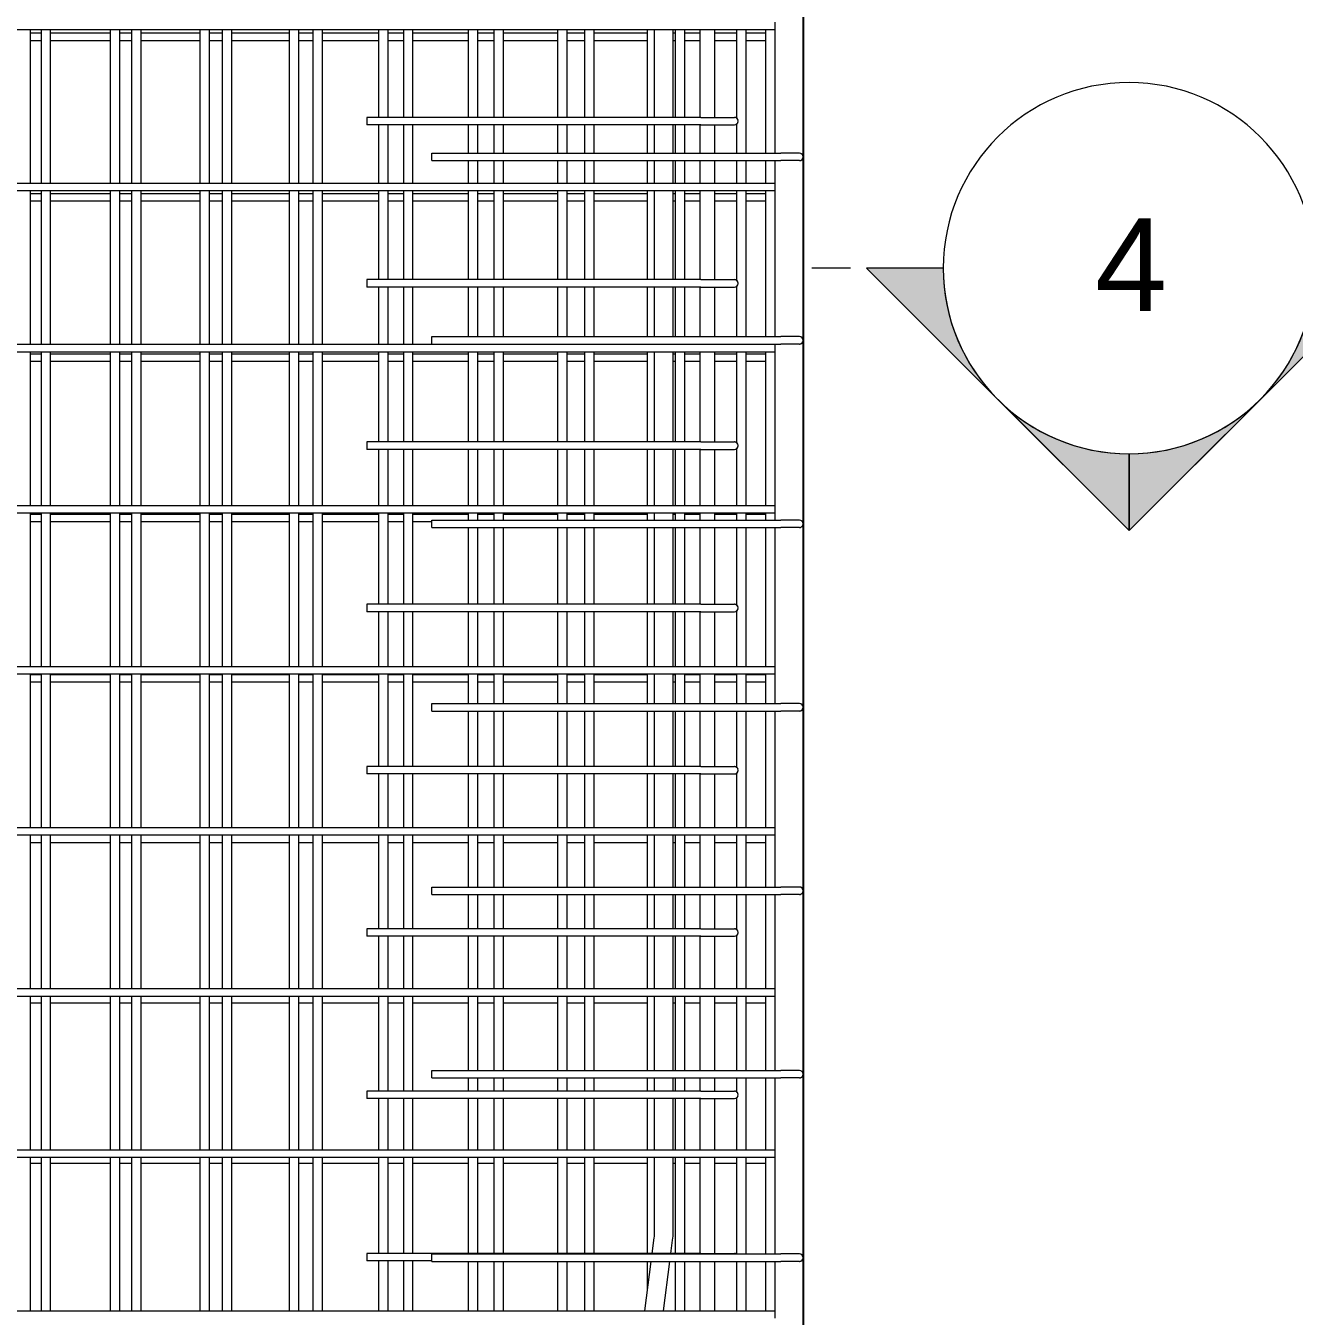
# Model space of a CAD drawing. Header units: millimetres. Extents: x 6744 to 22888, y -3063 to 10037.
# Drawn here: x 11481 to 12847, y 26 to 1416 of the extents above; entities that cross this region are included whole.
import ezdxf

# ---------------------------------------------------------------- set-up
doc = ezdxf.new("R2010")
doc.units = ezdxf.units.MM
for name, color, linetype, lineweight in [('A-WALL', 113, 'Continuous', 25), ('G-ANNO-SYMB', 111, 'Continuous', 9), ('S-RBAR', 171, 'Continuous', 18)]:
    doc.layers.add(name, color=color, linetype=linetype, lineweight=lineweight)
doc.styles.add('Arial', font='arial.ttf', dxfattribs={"height": 100})

# ---------------------------------------------------------------- blocks, each defined once
blk = doc.blocks.new('Detail View - M_Section Head - Filled SHOP DWG-1002450-Elevation Front 1')
at = {"layer": 'G-ANNO-SYMB'}
h = blk.add_hatch(color=256, dxfattribs=at)
edge = h.paths.add_edge_path()
edge.add_line((12386.7, 7794.8), (12469.5, 7794.8))
edge.add_arc((12669.5, 7794.8), 200, 180, 225)
edge.add_line((12528.1, 7653.4), (12386.7, 7794.8))
h = blk.add_hatch(color=256, dxfattribs=at)
edge = h.paths.add_edge_path()
edge.add_line((12952.4, 7794.8), (12811, 7653.4))
edge.add_arc((12669.5, 7794.8), 200, 315, 360)
edge.add_line((12869.5, 7794.8), (12952.4, 7794.8))
h = blk.add_hatch(color=256, dxfattribs=at)
edge = h.paths.add_edge_path()
edge.add_line((12669.5, 7512), (12528.1, 7653.4))
edge.add_arc((12669.5, 7794.8), 200, 225, 270)
edge.add_line((12669.5, 7594.8), (12669.5, 7512))
h = blk.add_hatch(color=256, dxfattribs=at)
edge = h.paths.add_edge_path()
edge.add_line((12669.5, 7512), (12669.5, 7594.8))
edge.add_arc((12669.5, 7794.8), 200, 270, 315)
edge.add_line((12811, 7653.4), (12669.5, 7512))
for p, q in [((12669.5, 7512), (12386.7, 7794.8)), ((12469.5, 7794.8), (12386.7, 7794.8)), ((12386.7, 7794.8), (12528.1, 7653.4)), ((12469.5, 7794.8), (12386.7, 7794.8)), ((12669.5, 7512), (12952.4, 7794.8)), ((12811, 7653.4), (12952.4, 7794.8)), ((12869.5, 7794.8), (12952.4, 7794.8)), ((12952.4, 7794.8), (12869.5, 7794.8)), ((12528.1, 7653.4), (12669.5, 7512)), ((12669.5, 7512), (12811, 7653.4)), ((12669.5, 7594.8), (12669.5, 7512)), ((12669.5, 7512), (12669.5, 7594.8))]:
    blk.add_line(p, q, dxfattribs=at)
for start, end in [(0, 180), (180, 360), (180, 225), (315, 0), (225, 270), (270, 315)]:
    blk.add_arc((12669.5, 7794.8), 200, start, end, dxfattribs=at)

msp = doc.modelspace()

# ---------------------------------------------------------------- linework, layer by layer
at = {"layer": 'A-WALL'}
msp.add_line((12318.56745, 2200), (12318.56745, -445), dxfattribs=at)
at = {"layer": 'G-ANNO-SYMB'}
msp.add_line((12369.54668, 1154.81652), (12327.79283, 1154.81652), dxfattribs=at)
at = {"layer": 'S-RBAR'}
for p, q in [((12288.56745, 1411.9252), (12288.56745, 1419.9252)), ((10132.56745, 1411.9252), (12288.56745, 1411.9252)), ((11486.4541, 1246.36738), (11486.4541, 1411.9252)), ((11486.4541, 1408.23077), (11498.20382, 1408.23077)), ((11498.20382, 1246.36738), (11498.20382, 1411.9252)), ((11508.20382, 1246.36738), (11508.20382, 1411.9252)), ((11508.20382, 1408.23077), (11572.79026, 1408.23077)), ((11572.79026, 1246.36738), (11572.79026, 1411.9252)), ((11582.79026, 1246.36738), (11582.79026, 1411.9252)), ((11582.79026, 1408.23077), (11595.74927, 1408.23077)), ((11595.74927, 1246.36738), (11595.74927, 1411.9252)), ((11605.74927, 1246.36738), (11605.74927, 1411.9252)), ((11605.74927, 1408.23077), (11669.12642, 1408.23077)), ((11669.12642, 1246.36738), (11669.12642, 1411.9252)), ((11679.12642, 1246.36738), (11679.12642, 1411.9252)), ((11679.12642, 1408.23077), (11693.29473, 1408.23077)), ((11693.29473, 1246.36738), (11693.29473, 1411.9252)), ((11703.29473, 1246.36738), (11703.29473, 1411.9252)), ((11703.29473, 1408.23077), (11765.46258, 1408.23077)), ((11765.46258, 1246.36738), (11765.46258, 1411.9252)), ((11775.46258, 1246.36738), (11775.46258, 1411.9252)), ((11775.46258, 1408.23077), (11790.84018, 1408.23077)), ((11790.84018, 1246.36738), (11790.84018, 1411.9252)), ((11800.84018, 1246.36738), (11800.84018, 1411.9252)), ((11800.84018, 1408.23077), (11861.79874, 1408.23077)), ((11861.79874, 1317.30796), (11861.79874, 1411.9252)), ((11871.79874, 1317.30796), (11871.79874, 1411.9252)), ((11871.79874, 1408.23077), (11888.38564, 1408.23077)), ((11888.38564, 1317.30796), (11888.38564, 1411.9252)), ((11898.38564, 1317.30796), (11898.38564, 1411.9252)), ((11898.38564, 1408.23077), (11958.1349, 1408.23077)), ((11958.1349, 1317.30796), (11958.1349, 1411.9252)), ((11968.1349, 1317.30796), (11968.1349, 1411.9252)), ((11968.1349, 1408.23077), (11985.93109, 1408.23077)), ((11985.93109, 1317.30796), (11985.93109, 1411.9252)), ((11995.93109, 1317.30796), (11995.93109, 1411.9252)), ((11995.93109, 1408.23077), (12054.47106, 1408.23077)), ((12054.47106, 1317.30796), (12054.47106, 1411.9252)), ((12064.47106, 1317.30796), (12064.47106, 1411.9252)), ((12064.47106, 1408.23077), (12083.47655, 1408.23077)), ((12083.47655, 1317.30796), (12083.47655, 1411.9252)), ((12093.47655, 1317.30796), (12093.47655, 1411.9252)), ((12093.47655, 1408.23077), (12150.80722, 1408.23077)), ((12150.80722, 1317.30796), (12150.80722, 1411.9252)), ((12158.56541, 1317.30796), (12158.56541, 1411.9252)), ((12178.56541, 1317.30796), (12178.56541, 1411.9252)), ((12178.56541, 1408.23077), (12181.022, 1408.23077)), ((12181.022, 1317.30796), (12181.022, 1411.9252)), ((12191.022, 1317.30796), (12191.022, 1411.9252)), ((12191.022, 1408.23077), (12207.56745, 1408.23077)), ((12207.56745, 1317.30796), (12207.56745, 1411.9252)), ((12223.56745, 1317.30796), (12223.56745, 1411.9252)), ((12223.56745, 1408.23077), (12247.14338, 1408.23077)), ((12247.14338, 1316.02149), (12247.14338, 1411.9252)), ((12257.14338, 1278.66667), (12257.14338, 1411.9252)), ((12257.14338, 1408.23077), (12278.56745, 1408.23077)), ((12278.56745, 1278.66667), (12278.56745, 1411.9252)), ((12288.56745, 1278.66667), (12288.56745, 1411.9252)), ((11486.4541, 1400.23077), (11498.20382, 1400.23077)), ((11508.20382, 1400.23077), (11572.79026, 1400.23077)), ((11582.79026, 1400.23077), (11595.74927, 1400.23077)), ((11605.74927, 1400.23077), (11669.12642, 1400.23077)), ((11679.12642, 1400.23077), (11693.29473, 1400.23077)), ((11703.29473, 1400.23077), (11765.46258, 1400.23077)), ((11775.46258, 1400.23077), (11790.84018, 1400.23077)), ((11800.84018, 1400.23077), (11861.79874, 1400.23077)), ((11871.79874, 1400.23077), (11888.38564, 1400.23077)), ((11898.38564, 1400.23077), (11958.1349, 1400.23077)), ((11968.1349, 1400.23077), (11985.93109, 1400.23077)), ((11995.93109, 1400.23077), (12054.47106, 1400.23077)), ((12064.47106, 1400.23077), (12083.47655, 1400.23077)), ((12093.47655, 1400.23077), (12150.80722, 1400.23077)), ((12178.56541, 1400.23077), (12181.022, 1400.23077)), ((12191.022, 1400.23077), (12207.56745, 1400.23077)), ((12223.56745, 1400.23077), (12247.14338, 1400.23077)), ((12257.14338, 1400.23077), (12278.56745, 1400.23077)), ((12208.56745, 1317.30796), (11848.56745, 1317.30796)), ((11848.56745, 1317.30796), (11848.56745, 1309.30796)), ((12208.56745, 1309.30796), (11848.56745, 1309.30796)), ((11861.79874, 1246.36738), (11861.79874, 1309.30796)), ((11871.79874, 1246.36738), (11871.79874, 1309.30796)), ((11888.38564, 1246.36738), (11888.38564, 1309.30796)), ((11898.38564, 1246.36738), (11898.38564, 1309.30796)), ((11958.1349, 1278.66667), (11958.1349, 1309.30796)), ((11968.1349, 1278.66667), (11968.1349, 1309.30796)), ((11985.93109, 1278.66667), (11985.93109, 1309.30796)), ((11995.93109, 1278.66667), (11995.93109, 1309.30796)), ((12054.47106, 1278.66667), (12054.47106, 1309.30796)), ((12064.47106, 1278.66667), (12064.47106, 1309.30796)), ((12083.47655, 1278.66667), (12083.47655, 1309.30796)), ((12093.47655, 1278.66667), (12093.47655, 1309.30796)), ((12150.80722, 1278.66667), (12150.80722, 1309.30796)), ((12158.56541, 1278.66667), (12158.56541, 1309.30796)), ((12178.56541, 1278.66667), (12178.56541, 1309.30796)), ((12181.022, 1278.66667), (12181.022, 1309.30796)), ((12191.022, 1278.66667), (12191.022, 1309.30796)), ((12207.56745, 1278.66667), (12207.56745, 1309.30796)), ((12208.56745, 1317.30796), (12244.56745, 1317.30796)), ((12208.56745, 1309.30796), (12244.56745, 1309.30796)), ((12223.56745, 1278.66667), (12223.56745, 1309.30796)), ((12247.14338, 1278.66667), (12247.14338, 1310.59442)), ((11918.56745, 1278.66667), (12294.56745, 1278.66667)), ((11918.56745, 1270.66667), (11918.56745, 1278.66667)), ((11918.56745, 1270.66667), (12294.56745, 1270.66667)), ((11958.1349, 1246.36738), (11958.1349, 1270.66667)), ((11968.1349, 1246.36738), (11968.1349, 1270.66667)), ((11985.93109, 1246.36738), (11985.93109, 1270.66667)), ((11995.93109, 1246.36738), (11995.93109, 1270.66667)), ((12054.47106, 1246.36738), (12054.47106, 1270.66667)), ((12064.47106, 1246.36738), (12064.47106, 1270.66667)), ((12083.47655, 1246.36738), (12083.47655, 1270.66667)), ((12093.47655, 1246.36738), (12093.47655, 1270.66667)), ((12150.80722, 1246.36738), (12150.80722, 1270.66667)), ((12158.56541, 1246.36738), (12158.56541, 1270.66667)), ((12178.56541, 1246.36738), (12178.56541, 1270.66667)), ((12181.022, 1246.36738), (12181.022, 1270.66667)), ((12191.022, 1246.36738), (12191.022, 1270.66667)), ((12207.56745, 1246.36738), (12207.56745, 1270.66667)), ((12223.56745, 1246.36738), (12223.56745, 1270.66667)), ((12247.14338, 1246.36738), (12247.14338, 1270.66667)), ((12257.14338, 1246.36738), (12257.14338, 1270.66667)), ((12278.56745, 1246.36738), (12278.56745, 1270.66667)), ((12288.56745, 1246.36738), (12288.56745, 1270.66667)), ((12314.56745, 1278.66667), (12294.56745, 1278.66667)), ((12314.56745, 1270.66667), (12294.56745, 1270.66667)), ((10132.56745, 1246.36738), (12288.56745, 1246.36738)), ((10132.56745, 1238.36738), (12288.56745, 1238.36738)), ((11486.4541, 1072.80955), (11486.4541, 1238.36738)), ((11498.20382, 1072.80955), (11498.20382, 1238.36738)), ((11508.20382, 1072.80955), (11508.20382, 1238.36738)), ((11572.79026, 1072.80955), (11572.79026, 1238.36738)), ((11582.79026, 1072.80955), (11582.79026, 1238.36738)), ((11595.74927, 1072.80955), (11595.74927, 1238.36738)), ((11605.74927, 1072.80955), (11605.74927, 1238.36738)), ((11669.12642, 1072.80955), (11669.12642, 1238.36738)), ((11679.12642, 1072.80955), (11679.12642, 1238.36738)), ((11693.29473, 1072.80955), (11693.29473, 1238.36738)), ((11703.29473, 1072.80955), (11703.29473, 1238.36738)), ((11765.46258, 1072.80955), (11765.46258, 1238.36738)), ((11775.46258, 1072.80955), (11775.46258, 1238.36738)), ((11790.84018, 1072.80955), (11790.84018, 1238.36738)), ((11800.84018, 1072.80955), (11800.84018, 1238.36738)), ((11861.79874, 1142.43604), (11861.79874, 1238.36738)), ((11871.79874, 1142.43604), (11871.79874, 1238.36738)), ((11888.38564, 1142.43604), (11888.38564, 1238.36738)), ((11898.38564, 1142.43604), (11898.38564, 1238.36738)), ((11958.1349, 1142.43604), (11958.1349, 1238.36738)), ((11968.1349, 1142.43604), (11968.1349, 1238.36738)), ((11985.93109, 1142.43604), (11985.93109, 1238.36738)), ((11995.93109, 1142.43604), (11995.93109, 1238.36738)), ((12054.47106, 1142.43604), (12054.47106, 1238.36738)), ((12064.47106, 1142.43604), (12064.47106, 1238.36738)), ((12083.47655, 1142.43604), (12083.47655, 1238.36738)), ((12093.47655, 1142.43604), (12093.47655, 1238.36738)), ((12150.80722, 1142.43604), (12150.80722, 1238.36738)), ((12158.56541, 1142.43604), (12158.56541, 1238.36738)), ((12178.56541, 1142.43604), (12178.56541, 1238.36738)), ((12181.022, 1142.43604), (12181.022, 1238.36738)), ((12191.022, 1142.43604), (12191.022, 1238.36738)), ((12207.56745, 1142.43604), (12207.56745, 1238.36738)), ((12223.56745, 1142.43604), (12223.56745, 1238.36738)), ((12247.14338, 1141.14958), (12247.14338, 1238.36738)), ((12257.14338, 1081), (12257.14338, 1238.36738)), ((12278.56745, 1081), (12278.56745, 1238.36738)), ((12288.56745, 1238.36738), (12288.56745, 1246.36738)), ((12288.56745, 1081), (12288.56745, 1238.36738)), ((11486.4541, 1235.40385), (11498.20382, 1235.40385)), ((11486.4541, 1227.40385), (11498.20382, 1227.40385)), ((11508.20382, 1235.40385), (11572.79026, 1235.40385)), ((11508.20382, 1227.40385), (11572.79026, 1227.40385)), ((11582.79026, 1235.40385), (11595.74927, 1235.40385)), ((11582.79026, 1227.40385), (11595.74927, 1227.40385)), ((11605.74927, 1235.40385), (11669.12642, 1235.40385)), ((11605.74927, 1227.40385), (11669.12642, 1227.40385)), ((11679.12642, 1235.40385), (11693.29473, 1235.40385)), ((11679.12642, 1227.40385), (11693.29473, 1227.40385)), ((11703.29473, 1235.40385), (11765.46258, 1235.40385)), ((11703.29473, 1227.40385), (11765.46258, 1227.40385)), ((11775.46258, 1235.40385), (11790.84018, 1235.40385)), ((11775.46258, 1227.40385), (11790.84018, 1227.40385)), ((11800.84018, 1235.40385), (11861.79874, 1235.40385)), ((11800.84018, 1227.40385), (11861.79874, 1227.40385)), ((11871.79874, 1235.40385), (11888.38564, 1235.40385)), ((11871.79874, 1227.40385), (11888.38564, 1227.40385)), ((11898.38564, 1235.40385), (11958.1349, 1235.40385)), ((11898.38564, 1227.40385), (11958.1349, 1227.40385)), ((11968.1349, 1235.40385), (11985.93109, 1235.40385)), ((11968.1349, 1227.40385), (11985.93109, 1227.40385)), ((11995.93109, 1235.40385), (12054.47106, 1235.40385)), ((11995.93109, 1227.40385), (12054.47106, 1227.40385)), ((12064.47106, 1235.40385), (12083.47655, 1235.40385)), ((12064.47106, 1227.40385), (12083.47655, 1227.40385)), ((12093.47655, 1235.40385), (12150.80722, 1235.40385)), ((12093.47655, 1227.40385), (12150.80722, 1227.40385)), ((12178.56541, 1235.40385), (12181.022, 1235.40385)), ((12178.56541, 1227.40385), (12181.022, 1227.40385)), ((12191.022, 1235.40385), (12207.56745, 1235.40385)), ((12191.022, 1227.40385), (12207.56745, 1227.40385)), ((12223.56745, 1235.40385), (12247.14338, 1235.40385)), ((12223.56745, 1227.40385), (12247.14338, 1227.40385)), ((12257.14338, 1235.40385), (12278.56745, 1235.40385)), ((12257.14338, 1227.40385), (12278.56745, 1227.40385)), ((12208.56745, 1142.43604), (11848.56745, 1142.43604)), ((11848.56745, 1142.43604), (11848.56745, 1134.43604)), ((12208.56745, 1142.43604), (12244.56745, 1142.43604)), ((12208.56745, 1134.43604), (11848.56745, 1134.43604)), ((11861.79874, 1072.80955), (11861.79874, 1134.43604)), ((11871.79874, 1072.80955), (11871.79874, 1134.43604)), ((11888.38564, 1072.80955), (11888.38564, 1134.43604)), ((11898.38564, 1072.80955), (11898.38564, 1134.43604)), ((11958.1349, 1081), (11958.1349, 1134.43604)), ((11968.1349, 1081), (11968.1349, 1134.43604)), ((11985.93109, 1081), (11985.93109, 1134.43604)), ((11995.93109, 1081), (11995.93109, 1134.43604)), ((12054.47106, 1081), (12054.47106, 1134.43604)), ((12064.47106, 1081), (12064.47106, 1134.43604)), ((12083.47655, 1081), (12083.47655, 1134.43604)), ((12093.47655, 1081), (12093.47655, 1134.43604)), ((12150.80722, 1081), (12150.80722, 1134.43604)), ((12158.56541, 1081), (12158.56541, 1134.43604)), ((12178.56541, 1081), (12178.56541, 1134.43604)), ((12181.022, 1081), (12181.022, 1134.43604)), ((12191.022, 1081), (12191.022, 1134.43604)), ((12207.56745, 1081), (12207.56745, 1134.43604)), ((12208.56745, 1134.43604), (12244.56745, 1134.43604)), ((12223.56745, 1081), (12223.56745, 1134.43604)), ((12247.14338, 1081), (12247.14338, 1135.7225)), ((10954.56745, 1072.80955), (12288.56745, 1072.80955)), ((11918.56745, 1081), (12294.56745, 1081)), ((11918.56745, 1073), (11918.56745, 1081)), ((11918.56745, 1073), (12294.56745, 1073)), ((12288.56745, 1064.80955), (12288.56745, 1072.80955)), ((12314.56745, 1081), (12294.56745, 1081)), ((12314.56745, 1073), (12294.56745, 1073)), ((10954.56745, 1064.80955), (12288.56745, 1064.80955)), ((11486.4541, 899.25173), (11486.4541, 1064.80955)), ((11486.4541, 1062.57692), (11498.20382, 1062.57692)), ((11498.20382, 899.25173), (11498.20382, 1064.80955)), ((11508.20382, 899.25173), (11508.20382, 1064.80955)), ((11508.20382, 1062.57692), (11572.79026, 1062.57692)), ((11572.79026, 899.25173), (11572.79026, 1064.80955)), ((11582.79026, 899.25173), (11582.79026, 1064.80955)), ((11582.79026, 1062.57692), (11595.74927, 1062.57692)), ((11595.74927, 899.25173), (11595.74927, 1064.80955)), ((11605.74927, 899.25173), (11605.74927, 1064.80955)), ((11605.74927, 1062.57692), (11669.12642, 1062.57692)), ((11669.12642, 899.25173), (11669.12642, 1064.80955)), ((11679.12642, 899.25173), (11679.12642, 1064.80955)), ((11679.12642, 1062.57692), (11693.29473, 1062.57692)), ((11693.29473, 899.25173), (11693.29473, 1064.80955)), ((11703.29473, 899.25173), (11703.29473, 1064.80955)), ((11703.29473, 1062.57692), (11765.46258, 1062.57692)), ((11765.46258, 899.25173), (11765.46258, 1064.80955)), ((11775.46258, 899.25173), (11775.46258, 1064.80955)), ((11775.46258, 1062.57692), (11790.84018, 1062.57692)), ((11790.84018, 899.25173), (11790.84018, 1064.80955)), ((11800.84018, 899.25173), (11800.84018, 1064.80955)), ((11800.84018, 1062.57692), (11861.79874, 1062.57692)), ((11861.79874, 967.56413), (11861.79874, 1064.80955)), ((11871.79874, 967.56413), (11871.79874, 1064.80955)), ((11871.79874, 1062.57692), (11888.38564, 1062.57692)), ((11888.38564, 967.56413), (11888.38564, 1064.80955)), ((11898.38564, 967.56413), (11898.38564, 1064.80955)), ((11898.38564, 1062.57692), (11958.1349, 1062.57692)), ((11958.1349, 967.56413), (11958.1349, 1064.80955)), ((11968.1349, 967.56413), (11968.1349, 1064.80955)), ((11968.1349, 1062.57692), (11985.93109, 1062.57692)), ((11985.93109, 967.56413), (11985.93109, 1064.80955)), ((11995.93109, 967.56413), (11995.93109, 1064.80955)), ((11995.93109, 1062.57692), (12054.47106, 1062.57692)), ((12054.47106, 967.56413), (12054.47106, 1064.80955)), ((12064.47106, 967.56413), (12064.47106, 1064.80955)), ((12064.47106, 1062.57692), (12083.47655, 1062.57692)), ((12083.47655, 967.56413), (12083.47655, 1064.80955)), ((12093.47655, 967.56413), (12093.47655, 1064.80955)), ((12093.47655, 1062.57692), (12150.80722, 1062.57692)), ((12150.80722, 967.56413), (12150.80722, 1064.80955)), ((12158.56541, 967.56413), (12158.56541, 1064.80955)), ((12178.56541, 967.56413), (12178.56541, 1064.80955)), ((12178.56541, 1062.57692), (12181.022, 1062.57692)), ((12181.022, 967.56413), (12181.022, 1064.80955)), ((12191.022, 967.56413), (12191.022, 1064.80955)), ((12191.022, 1062.57692), (12207.56745, 1062.57692)), ((12207.56745, 967.56413), (12207.56745, 1064.80955)), ((12223.56745, 967.56413), (12223.56745, 1064.80955)), ((12223.56745, 1062.57692), (12247.14338, 1062.57692)), ((12247.14338, 966.27767), (12247.14338, 1064.80955)), ((12257.14338, 899.25173), (12257.14338, 1064.80955)), ((12257.14338, 1062.57692), (12278.56745, 1062.57692)), ((12278.56745, 899.25173), (12278.56745, 1064.80955)), ((12288.56745, 899.25173), (12288.56745, 1064.80955)), ((11486.4541, 1054.57692), (11498.20382, 1054.57692)), ((11508.20382, 1054.57692), (11572.79026, 1054.57692)), ((11582.79026, 1054.57692), (11595.74927, 1054.57692)), ((11605.74927, 1054.57692), (11669.12642, 1054.57692)), ((11679.12642, 1054.57692), (11693.29473, 1054.57692)), ((11703.29473, 1054.57692), (11765.46258, 1054.57692)), ((11775.46258, 1054.57692), (11790.84018, 1054.57692)), ((11800.84018, 1054.57692), (11861.79874, 1054.57692)), ((11871.79874, 1054.57692), (11888.38564, 1054.57692)), ((11898.38564, 1054.57692), (11958.1349, 1054.57692)), ((11968.1349, 1054.57692), (11985.93109, 1054.57692)), ((11995.93109, 1054.57692), (12054.47106, 1054.57692)), ((12064.47106, 1054.57692), (12083.47655, 1054.57692)), ((12093.47655, 1054.57692), (12150.80722, 1054.57692)), ((12178.56541, 1054.57692), (12181.022, 1054.57692)), ((12191.022, 1054.57692), (12207.56745, 1054.57692)), ((12223.56745, 1054.57692), (12247.14338, 1054.57692)), ((12257.14338, 1054.57692), (12278.56745, 1054.57692)), ((12208.56745, 967.56413), (11848.56745, 967.56413)), ((11848.56745, 967.56413), (11848.56745, 959.56413)), ((12208.56745, 959.56413), (11848.56745, 959.56413)), ((11861.79874, 899.25173), (11861.79874, 959.56413)), ((11871.79874, 899.25173), (11871.79874, 959.56413)), ((11888.38564, 899.25173), (11888.38564, 959.56413)), ((11898.38564, 899.25173), (11898.38564, 959.56413)), ((11958.1349, 899.25173), (11958.1349, 959.56413)), ((11968.1349, 899.25173), (11968.1349, 959.56413)), ((11985.93109, 899.25173), (11985.93109, 959.56413)), ((11995.93109, 899.25173), (11995.93109, 959.56413)), ((12054.47106, 899.25173), (12054.47106, 959.56413)), ((12064.47106, 899.25173), (12064.47106, 959.56413)), ((12083.47655, 899.25173), (12083.47655, 959.56413)), ((12093.47655, 899.25173), (12093.47655, 959.56413)), ((12150.80722, 899.25173), (12150.80722, 959.56413)), ((12158.56541, 899.25173), (12158.56541, 959.56413)), ((12178.56541, 899.25173), (12178.56541, 959.56413)), ((12181.022, 899.25173), (12181.022, 959.56413)), ((12191.022, 899.25173), (12191.022, 959.56413)), ((12207.56745, 899.25173), (12207.56745, 959.56413)), ((12208.56745, 967.56413), (12244.56745, 967.56413)), ((12208.56745, 959.56413), (12244.56745, 959.56413)), ((12223.56745, 899.25173), (12223.56745, 959.56413)), ((12247.14338, 899.25173), (12247.14338, 960.85059)), ((10989.78521, 899.25173), (12288.56745, 899.25173)), ((10989.78521, 891.25173), (12288.56745, 891.25173)), ((11486.4541, 725.6939), (11486.4541, 891.25173)), ((11498.20382, 725.6939), (11498.20382, 891.25173)), ((11508.20382, 725.6939), (11508.20382, 891.25173)), ((11572.79026, 725.6939), (11572.79026, 891.25173)), ((11582.79026, 725.6939), (11582.79026, 891.25173)), ((11595.74927, 725.6939), (11595.74927, 891.25173)), ((11605.74927, 725.6939), (11605.74927, 891.25173)), ((11669.12642, 725.6939), (11669.12642, 891.25173)), ((11679.12642, 725.6939), (11679.12642, 891.25173)), ((11693.29473, 725.6939), (11693.29473, 891.25173)), ((11703.29473, 725.6939), (11703.29473, 891.25173)), ((11765.46258, 725.6939), (11765.46258, 891.25173)), ((11775.46258, 725.6939), (11775.46258, 891.25173)), ((11790.84018, 725.6939), (11790.84018, 891.25173)), ((11800.84018, 725.6939), (11800.84018, 891.25173)), ((11861.79874, 792.69221), (11861.79874, 891.25173)), ((11871.79874, 792.69221), (11871.79874, 891.25173)), ((11888.38564, 792.69221), (11888.38564, 891.25173)), ((11898.38564, 792.69221), (11898.38564, 891.25173)), ((11958.1349, 883.33333), (11958.1349, 891.25173)), ((11968.1349, 883.33333), (11968.1349, 891.25173)), ((11985.93109, 883.33333), (11985.93109, 891.25173)), ((11995.93109, 883.33333), (11995.93109, 891.25173)), ((12054.47106, 883.33333), (12054.47106, 891.25173)), ((12064.47106, 883.33333), (12064.47106, 891.25173)), ((12083.47655, 883.33333), (12083.47655, 891.25173)), ((12093.47655, 883.33333), (12093.47655, 891.25173)), ((12150.80722, 883.33333), (12150.80722, 891.25173)), ((12158.56541, 883.33333), (12158.56541, 891.25173)), ((12178.56541, 883.33333), (12178.56541, 891.25173)), ((12181.022, 883.33333), (12181.022, 891.25173)), ((12191.022, 883.33333), (12191.022, 891.25173)), ((12207.56745, 883.33333), (12207.56745, 891.25173)), ((12223.56745, 883.33333), (12223.56745, 891.25173)), ((12247.14338, 883.33333), (12247.14338, 891.25173)), ((12257.14338, 883.33333), (12257.14338, 891.25173)), ((12278.56745, 883.33333), (12278.56745, 891.25173)), ((12288.56745, 891.25173), (12288.56745, 899.25173)), ((12288.56745, 883.33333), (12288.56745, 891.25173)), ((11486.4541, 889.75), (11498.20382, 889.75)), ((11486.4541, 881.75), (11498.20382, 881.75)), ((11508.20382, 889.75), (11572.79026, 889.75)), ((11508.20382, 881.75), (11572.79026, 881.75)), ((11582.79026, 889.75), (11595.74927, 889.75)), ((11582.79026, 881.75), (11595.74927, 881.75)), ((11605.74927, 889.75), (11669.12642, 889.75)), ((11605.74927, 881.75), (11669.12642, 881.75)), ((11679.12642, 889.75), (11693.29473, 889.75)), ((11679.12642, 881.75), (11693.29473, 881.75)), ((11703.29473, 889.75), (11765.46258, 889.75)), ((11703.29473, 881.75), (11765.46258, 881.75)), ((11775.46258, 889.75), (11790.84018, 889.75)), ((11775.46258, 881.75), (11790.84018, 881.75)), ((11800.84018, 889.75), (11861.79874, 889.75)), ((11800.84018, 881.75), (11861.79874, 881.75)), ((11871.79874, 889.75), (11888.38564, 889.75)), ((11871.79874, 881.75), (11888.38564, 881.75)), ((11898.38564, 889.75), (11958.1349, 889.75)), ((11898.38564, 881.75), (11918.56745, 881.75)), ((11918.56745, 883.33333), (12294.56745, 883.33333)), ((11918.56745, 875.33333), (11918.56745, 883.33333)), ((11968.1349, 889.75), (11985.93109, 889.75)), ((11995.93109, 889.75), (12054.47106, 889.75)), ((12064.47106, 889.75), (12083.47655, 889.75)), ((12093.47655, 889.75), (12150.80722, 889.75)), ((12178.56541, 889.75), (12181.022, 889.75)), ((12191.022, 889.75), (12207.56745, 889.75)), ((12223.56745, 889.75), (12247.14338, 889.75)), ((12257.14338, 889.75), (12278.56745, 889.75)), ((12314.56745, 883.33333), (12294.56745, 883.33333)), ((11918.56745, 875.33333), (12294.56745, 875.33333)), ((11958.1349, 792.69221), (11958.1349, 875.33333)), ((11968.1349, 792.69221), (11968.1349, 875.33333)), ((11985.93109, 792.69221), (11985.93109, 875.33333)), ((11995.93109, 792.69221), (11995.93109, 875.33333)), ((12054.47106, 792.69221), (12054.47106, 875.33333)), ((12064.47106, 792.69221), (12064.47106, 875.33333)), ((12083.47655, 792.69221), (12083.47655, 875.33333)), ((12093.47655, 792.69221), (12093.47655, 875.33333)), ((12150.80722, 792.69221), (12150.80722, 875.33333)), ((12158.56541, 792.69221), (12158.56541, 875.33333)), ((12178.56541, 792.69221), (12178.56541, 875.33333)), ((12181.022, 792.69221), (12181.022, 875.33333)), ((12191.022, 792.69221), (12191.022, 875.33333)), ((12207.56745, 792.69221), (12207.56745, 875.33333)), ((12223.56745, 792.69221), (12223.56745, 875.33333)), ((12247.14338, 791.40575), (12247.14338, 875.33333)), ((12257.14338, 725.6939), (12257.14338, 875.33333)), ((12278.56745, 725.6939), (12278.56745, 875.33333)), ((12288.56745, 725.6939), (12288.56745, 875.33333)), ((12314.56745, 875.33333), (12294.56745, 875.33333)), ((12208.56745, 792.69221), (11848.56745, 792.69221)), ((11848.56745, 792.69221), (11848.56745, 784.69221)), ((12208.56745, 792.69221), (12244.56745, 792.69221)), ((12208.56745, 784.69221), (11848.56745, 784.69221)), ((11861.79874, 725.6939), (11861.79874, 784.69221)), ((11871.79874, 725.6939), (11871.79874, 784.69221)), ((11888.38564, 725.6939), (11888.38564, 784.69221)), ((11898.38564, 725.6939), (11898.38564, 784.69221)), ((11958.1349, 725.6939), (11958.1349, 784.69221)), ((11968.1349, 725.6939), (11968.1349, 784.69221)), ((11985.93109, 725.6939), (11985.93109, 784.69221)), ((11995.93109, 725.6939), (11995.93109, 784.69221)), ((12054.47106, 725.6939), (12054.47106, 784.69221)), ((12064.47106, 725.6939), (12064.47106, 784.69221)), ((12083.47655, 725.6939), (12083.47655, 784.69221)), ((12093.47655, 725.6939), (12093.47655, 784.69221)), ((12150.80722, 725.6939), (12150.80722, 784.69221)), ((12158.56541, 725.6939), (12158.56541, 784.69221)), ((12178.56541, 725.6939), (12178.56541, 784.69221)), ((12181.022, 725.6939), (12181.022, 784.69221)), ((12191.022, 725.6939), (12191.022, 784.69221)), ((12207.56745, 725.6939), (12207.56745, 784.69221)), ((12208.56745, 784.69221), (12244.56745, 784.69221)), ((12223.56745, 725.6939), (12223.56745, 784.69221)), ((12247.14338, 725.6939), (12247.14338, 785.97868)), ((10973.56804, 725.6939), (12288.56745, 725.6939)), ((12288.56745, 717.6939), (12288.56745, 725.6939)), ((10964.44207, 717.6939), (12288.56745, 717.6939)), ((11486.4541, 552.13608), (11486.4541, 717.6939)), ((11486.4541, 716.92308), (11498.20382, 716.92308)), ((11498.20382, 552.13608), (11498.20382, 717.6939)), ((11508.20382, 552.13608), (11508.20382, 717.6939)), ((11508.20382, 716.92308), (11572.79026, 716.92308)), ((11572.79026, 552.13608), (11572.79026, 717.6939)), ((11582.79026, 552.13608), (11582.79026, 717.6939)), ((11582.79026, 716.92308), (11595.74927, 716.92308)), ((11595.74927, 552.13608), (11595.74927, 717.6939)), ((11605.74927, 552.13608), (11605.74927, 717.6939)), ((11605.74927, 716.92308), (11669.12642, 716.92308)), ((11669.12642, 552.13608), (11669.12642, 717.6939)), ((11679.12642, 552.13608), (11679.12642, 717.6939)), ((11679.12642, 716.92308), (11693.29473, 716.92308)), ((11693.29473, 552.13608), (11693.29473, 717.6939)), ((11703.29473, 552.13608), (11703.29473, 717.6939)), ((11703.29473, 716.92308), (11765.46258, 716.92308)), ((11765.46258, 552.13608), (11765.46258, 717.6939)), ((11775.46258, 552.13608), (11775.46258, 717.6939)), ((11775.46258, 716.92308), (11790.84018, 716.92308)), ((11790.84018, 552.13608), (11790.84018, 717.6939)), ((11800.84018, 552.13608), (11800.84018, 717.6939)), ((11800.84018, 716.92308), (11861.79874, 716.92308)), ((11861.79874, 617.8203), (11861.79874, 717.6939)), ((11871.79874, 617.8203), (11871.79874, 717.6939)), ((11871.79874, 716.92308), (11888.38564, 716.92308)), ((11888.38564, 617.8203), (11888.38564, 717.6939)), ((11898.38564, 617.8203), (11898.38564, 717.6939)), ((11898.38564, 716.92308), (11958.1349, 716.92308)), ((11958.1349, 685.66667), (11958.1349, 717.6939)), ((11968.1349, 685.66667), (11968.1349, 717.6939)), ((11968.1349, 716.92308), (11985.93109, 716.92308)), ((11985.93109, 685.66667), (11985.93109, 717.6939)), ((11995.93109, 685.66667), (11995.93109, 717.6939)), ((11995.93109, 716.92308), (12054.47106, 716.92308)), ((12054.47106, 685.66667), (12054.47106, 717.6939)), ((12064.47106, 685.66667), (12064.47106, 717.6939)), ((12064.47106, 716.92308), (12083.47655, 716.92308)), ((12083.47655, 685.66667), (12083.47655, 717.6939)), ((12093.47655, 685.66667), (12093.47655, 717.6939)), ((12093.47655, 716.92308), (12150.80722, 716.92308)), ((12150.80722, 685.66667), (12150.80722, 717.6939)), ((12158.56541, 685.66667), (12158.56541, 717.6939)), ((12178.56541, 685.66667), (12178.56541, 717.6939)), ((12178.56541, 716.92308), (12181.022, 716.92308)), ((12181.022, 685.66667), (12181.022, 717.6939)), ((12191.022, 685.66667), (12191.022, 717.6939)), ((12191.022, 716.92308), (12207.56745, 716.92308)), ((12207.56745, 685.66667), (12207.56745, 717.6939)), ((12223.56745, 685.66667), (12223.56745, 717.6939)), ((12223.56745, 716.92308), (12247.14338, 716.92308)), ((12247.14338, 685.66667), (12247.14338, 717.6939)), ((12257.14338, 685.66667), (12257.14338, 717.6939)), ((12257.14338, 716.92308), (12278.56745, 716.92308)), ((12278.56745, 685.66667), (12278.56745, 717.6939)), ((12288.56745, 685.66667), (12288.56745, 717.6939)), ((11486.4541, 708.92308), (11498.20382, 708.92308)), ((11508.20382, 708.92308), (11572.79026, 708.92308)), ((11582.79026, 708.92308), (11595.74927, 708.92308)), ((11605.74927, 708.92308), (11669.12642, 708.92308)), ((11679.12642, 708.92308), (11693.29473, 708.92308)), ((11703.29473, 708.92308), (11765.46258, 708.92308)), ((11775.46258, 708.92308), (11790.84018, 708.92308)), ((11800.84018, 708.92308), (11861.79874, 708.92308)), ((11871.79874, 708.92308), (11888.38564, 708.92308)), ((11898.38564, 708.92308), (11958.1349, 708.92308)), ((11968.1349, 708.92308), (11985.93109, 708.92308)), ((11995.93109, 708.92308), (12054.47106, 708.92308)), ((12064.47106, 708.92308), (12083.47655, 708.92308)), ((12093.47655, 708.92308), (12150.80722, 708.92308)), ((12178.56541, 708.92308), (12181.022, 708.92308)), ((12191.022, 708.92308), (12207.56745, 708.92308)), ((12223.56745, 708.92308), (12247.14338, 708.92308)), ((12257.14338, 708.92308), (12278.56745, 708.92308)), ((11918.56745, 685.66667), (12294.56745, 685.66667)), ((11918.56745, 677.66667), (11918.56745, 685.66667)), ((12314.56745, 685.66667), (12294.56745, 685.66667)), ((11918.56745, 677.66667), (12294.56745, 677.66667)), ((11958.1349, 617.8203), (11958.1349, 677.66667)), ((11968.1349, 617.8203), (11968.1349, 677.66667)), ((11985.93109, 617.8203), (11985.93109, 677.66667)), ((11995.93109, 617.8203), (11995.93109, 677.66667)), ((12054.47106, 617.8203), (12054.47106, 677.66667)), ((12064.47106, 617.8203), (12064.47106, 677.66667)), ((12083.47655, 617.8203), (12083.47655, 677.66667)), ((12093.47655, 617.8203), (12093.47655, 677.66667)), ((12150.80722, 617.8203), (12150.80722, 677.66667)), ((12158.56541, 617.8203), (12158.56541, 677.66667)), ((12178.56541, 617.8203), (12178.56541, 677.66667)), ((12181.022, 617.8203), (12181.022, 677.66667)), ((12191.022, 617.8203), (12191.022, 677.66667)), ((12207.56745, 617.8203), (12207.56745, 677.66667)), ((12223.56745, 617.8203), (12223.56745, 677.66667)), ((12247.14338, 616.53384), (12247.14338, 677.66667)), ((12257.14338, 552.13608), (12257.14338, 677.66667)), ((12278.56745, 552.13608), (12278.56745, 677.66667)), ((12288.56745, 552.13608), (12288.56745, 677.66667)), ((12314.56745, 677.66667), (12294.56745, 677.66667)), ((12208.56745, 617.8203), (11848.56745, 617.8203)), ((11848.56745, 617.8203), (11848.56745, 609.8203)), ((12208.56745, 617.8203), (12244.56745, 617.8203)), ((12208.56745, 609.8203), (11848.56745, 609.8203)), ((11861.79874, 552.13608), (11861.79874, 609.8203)), ((11871.79874, 552.13608), (11871.79874, 609.8203)), ((11888.38564, 552.13608), (11888.38564, 609.8203)), ((11898.38564, 552.13608), (11898.38564, 609.8203)), ((11958.1349, 552.13608), (11958.1349, 609.8203)), ((11968.1349, 552.13608), (11968.1349, 609.8203)), ((11985.93109, 552.13608), (11985.93109, 609.8203)), ((11995.93109, 552.13608), (11995.93109, 609.8203)), ((12054.47106, 552.13608), (12054.47106, 609.8203)), ((12064.47106, 552.13608), (12064.47106, 609.8203)), ((12083.47655, 552.13608), (12083.47655, 609.8203)), ((12093.47655, 552.13608), (12093.47655, 609.8203)), ((12150.80722, 552.13608), (12150.80722, 609.8203)), ((12158.56541, 552.13608), (12158.56541, 609.8203)), ((12178.56541, 552.13608), (12178.56541, 609.8203)), ((12181.022, 552.13608), (12181.022, 609.8203)), ((12191.022, 552.13608), (12191.022, 609.8203)), ((12207.56745, 552.13608), (12207.56745, 609.8203)), ((12208.56745, 609.8203), (12244.56745, 609.8203)), ((12223.56745, 552.13608), (12223.56745, 609.8203)), ((12247.14338, 552.13608), (12247.14338, 611.10676)), ((10973.43758, 552.13608), (12288.56745, 552.13608)), ((10973.43758, 544.13608), (12288.56745, 544.13608)), ((11486.4541, 378.57825), (11486.4541, 544.13608)), ((11498.20382, 378.57825), (11498.20382, 544.13608)), ((11508.20382, 378.57825), (11508.20382, 544.13608)), ((11572.79026, 378.57825), (11572.79026, 544.13608)), ((11582.79026, 378.57825), (11582.79026, 544.13608)), ((11595.74927, 378.57825), (11595.74927, 544.13608)), ((11605.74927, 378.57825), (11605.74927, 544.13608)), ((11669.12642, 378.57825), (11669.12642, 544.13608)), ((11679.12642, 378.57825), (11679.12642, 544.13608)), ((11693.29473, 378.57825), (11693.29473, 544.13608)), ((11703.29473, 378.57825), (11703.29473, 544.13608)), ((11765.46258, 378.57825), (11765.46258, 544.13608)), ((11775.46258, 378.57825), (11775.46258, 544.13608)), ((11790.84018, 378.57825), (11790.84018, 544.13608)), ((11800.84018, 378.57825), (11800.84018, 544.13608)), ((11861.79874, 442.94839), (11861.79874, 544.13608)), ((11871.79874, 442.94839), (11871.79874, 544.13608)), ((11888.38564, 442.94839), (11888.38564, 544.13608)), ((11898.38564, 442.94839), (11898.38564, 544.13608)), ((11958.1349, 488), (11958.1349, 544.13608)), ((11968.1349, 488), (11968.1349, 544.13608)), ((11985.93109, 488), (11985.93109, 544.13608)), ((11995.93109, 488), (11995.93109, 544.13608)), ((12054.47106, 488), (12054.47106, 544.13608)), ((12064.47106, 488), (12064.47106, 544.13608)), ((12083.47655, 488), (12083.47655, 544.13608)), ((12093.47655, 488), (12093.47655, 544.13608)), ((12150.80722, 488), (12150.80722, 544.13608)), ((12158.56541, 488), (12158.56541, 544.13608)), ((12178.56541, 488), (12178.56541, 544.13608)), ((12181.022, 488), (12181.022, 544.13608)), ((12191.022, 488), (12191.022, 544.13608)), ((12207.56745, 488), (12207.56745, 544.13608)), ((12223.56745, 488), (12223.56745, 544.13608)), ((12247.14338, 488), (12247.14338, 544.13608)), ((12257.14338, 488), (12257.14338, 544.13608)), ((12278.56745, 488), (12278.56745, 544.13608)), ((12288.56745, 544.13608), (12288.56745, 552.13608)), ((12288.56745, 488), (12288.56745, 544.13608)), ((11486.4541, 536.09615), (11498.20382, 536.09615)), ((11508.20382, 536.09615), (11572.79026, 536.09615)), ((11582.79026, 536.09615), (11595.74927, 536.09615)), ((11605.74927, 536.09615), (11669.12642, 536.09615)), ((11679.12642, 536.09615), (11693.29473, 536.09615)), ((11703.29473, 536.09615), (11765.46258, 536.09615)), ((11775.46258, 536.09615), (11790.84018, 536.09615)), ((11800.84018, 536.09615), (11861.79874, 536.09615)), ((11871.79874, 536.09615), (11888.38564, 536.09615)), ((11898.38564, 536.09615), (11958.1349, 536.09615)), ((11968.1349, 536.09615), (11985.93109, 536.09615)), ((11995.93109, 536.09615), (12054.47106, 536.09615)), ((12064.47106, 536.09615), (12083.47655, 536.09615)), ((12093.47655, 536.09615), (12150.80722, 536.09615)), ((12178.56541, 536.09615), (12181.022, 536.09615)), ((12191.022, 536.09615), (12207.56745, 536.09615)), ((12223.56745, 536.09615), (12247.14338, 536.09615)), ((12257.14338, 536.09615), (12278.56745, 536.09615)), ((11918.56745, 488), (12294.56745, 488)), ((11918.56745, 480), (11918.56745, 488)), ((12314.56745, 488), (12294.56745, 488)), ((11918.56745, 480), (12294.56745, 480)), ((11958.1349, 442.94839), (11958.1349, 480)), ((11968.1349, 442.94839), (11968.1349, 480)), ((11985.93109, 442.94839), (11985.93109, 480)), ((11995.93109, 442.94839), (11995.93109, 480)), ((12054.47106, 442.94839), (12054.47106, 480)), ((12064.47106, 442.94839), (12064.47106, 480)), ((12083.47655, 442.94839), (12083.47655, 480)), ((12093.47655, 442.94839), (12093.47655, 480)), ((12150.80722, 442.94839), (12150.80722, 480)), ((12158.56541, 442.94839), (12158.56541, 480)), ((12178.56541, 442.94839), (12178.56541, 480)), ((12181.022, 442.94839), (12181.022, 480)), ((12191.022, 442.94839), (12191.022, 480)), ((12207.56745, 442.94839), (12207.56745, 480)), ((12223.56745, 442.94839), (12223.56745, 480)), ((12247.14338, 441.66193), (12247.14338, 480)), ((12257.14338, 378.57825), (12257.14338, 480)), ((12278.56745, 378.57825), (12278.56745, 480)), ((12288.56745, 378.57825), (12288.56745, 480)), ((12314.56745, 480), (12294.56745, 480)), ((12208.56745, 442.94839), (11848.56745, 442.94839)), ((11848.56745, 442.94839), (11848.56745, 434.94839)), ((12208.56745, 434.94839), (11848.56745, 434.94839)), ((11861.79874, 378.57825), (11861.79874, 434.94839)), ((11871.79874, 378.57825), (11871.79874, 434.94839)), ((11888.38564, 378.57825), (11888.38564, 434.94839)), ((11898.38564, 378.57825), (11898.38564, 434.94839)), ((11958.1349, 378.57825), (11958.1349, 434.94839)), ((11968.1349, 378.57825), (11968.1349, 434.94839)), ((11985.93109, 378.57825), (11985.93109, 434.94839)), ((11995.93109, 378.57825), (11995.93109, 434.94839)), ((12054.47106, 378.57825), (12054.47106, 434.94839)), ((12064.47106, 378.57825), (12064.47106, 434.94839)), ((12083.47655, 378.57825), (12083.47655, 434.94839)), ((12093.47655, 378.57825), (12093.47655, 434.94839)), ((12150.80722, 378.57825), (12150.80722, 434.94839)), ((12158.56541, 378.57825), (12158.56541, 434.94839)), ((12178.56541, 378.57825), (12178.56541, 434.94839)), ((12181.022, 378.57825), (12181.022, 434.94839)), ((12191.022, 378.57825), (12191.022, 434.94839)), ((12207.56745, 378.57825), (12207.56745, 434.94839)), ((12208.56745, 442.94839), (12244.56745, 442.94839)), ((12208.56745, 434.94839), (12244.56745, 434.94839)), ((12223.56745, 378.57825), (12223.56745, 434.94839)), ((12247.14338, 378.57825), (12247.14338, 436.23485)), ((10974.9049, 378.57825), (12288.56745, 378.57825)), ((12288.56745, 370.57825), (12288.56745, 378.57825)), ((10974.9049, 370.57825), (12288.56745, 370.57825)), ((11486.4541, 205.02043), (11486.4541, 370.57825)), ((11486.4541, 363.26923), (11498.20382, 363.26923)), ((11498.20382, 205.02043), (11498.20382, 370.57825)), ((11508.20382, 205.02043), (11508.20382, 370.57825)), ((11508.20382, 363.26923), (11572.79026, 363.26923)), ((11572.79026, 205.02043), (11572.79026, 370.57825)), ((11582.79026, 205.02043), (11582.79026, 370.57825)), ((11582.79026, 363.26923), (11595.74927, 363.26923)), ((11595.74927, 205.02043), (11595.74927, 370.57825)), ((11605.74927, 205.02043), (11605.74927, 370.57825)), ((11605.74927, 363.26923), (11669.12642, 363.26923)), ((11669.12642, 205.02043), (11669.12642, 370.57825)), ((11679.12642, 205.02043), (11679.12642, 370.57825)), ((11679.12642, 363.26923), (11693.29473, 363.26923)), ((11693.29473, 205.02043), (11693.29473, 370.57825)), ((11703.29473, 205.02043), (11703.29473, 370.57825)), ((11703.29473, 363.26923), (11765.46258, 363.26923)), ((11765.46258, 205.02043), (11765.46258, 370.57825)), ((11775.46258, 205.02043), (11775.46258, 370.57825)), ((11775.46258, 363.26923), (11790.84018, 363.26923)), ((11790.84018, 205.02043), (11790.84018, 370.57825)), ((11800.84018, 205.02043), (11800.84018, 370.57825)), ((11800.84018, 363.26923), (11861.79874, 363.26923)), ((11861.79874, 268.07647), (11861.79874, 370.57825)), ((11871.79874, 268.07647), (11871.79874, 370.57825)), ((11871.79874, 363.26923), (11888.38564, 363.26923)), ((11888.38564, 268.07647), (11888.38564, 370.57825)), ((11898.38564, 268.07647), (11898.38564, 370.57825)), ((11898.38564, 363.26923), (11958.1349, 363.26923)), ((11958.1349, 290.33333), (11958.1349, 370.57825)), ((11968.1349, 290.33333), (11968.1349, 370.57825)), ((11968.1349, 363.26923), (11985.93109, 363.26923)), ((11985.93109, 290.33333), (11985.93109, 370.57825)), ((11995.93109, 290.33333), (11995.93109, 370.57825)), ((11995.93109, 363.26923), (12054.47106, 363.26923)), ((12054.47106, 290.33333), (12054.47106, 370.57825)), ((12064.47106, 290.33333), (12064.47106, 370.57825)), ((12064.47106, 363.26923), (12083.47655, 363.26923)), ((12083.47655, 290.33333), (12083.47655, 370.57825)), ((12093.47655, 290.33333), (12093.47655, 370.57825)), ((12093.47655, 363.26923), (12150.80722, 363.26923)), ((12150.80722, 290.33333), (12150.80722, 370.57825)), ((12158.56541, 290.33333), (12158.56541, 370.57825)), ((12178.56541, 290.33333), (12178.56541, 370.57825)), ((12178.56541, 363.26923), (12181.022, 363.26923)), ((12181.022, 290.33333), (12181.022, 370.57825)), ((12191.022, 290.33333), (12191.022, 370.57825)), ((12191.022, 363.26923), (12207.56745, 363.26923)), ((12207.56745, 290.33333), (12207.56745, 370.57825)), ((12223.56745, 290.33333), (12223.56745, 370.57825)), ((12223.56745, 363.26923), (12247.14338, 363.26923)), ((12247.14338, 290.33333), (12247.14338, 370.57825)), ((12257.14338, 290.33333), (12257.14338, 370.57825)), ((12257.14338, 363.26923), (12278.56745, 363.26923)), ((12278.56745, 290.33333), (12278.56745, 370.57825)), ((12288.56745, 290.33333), (12288.56745, 370.57825)), ((11918.56745, 290.33333), (12294.56745, 290.33333)), ((11918.56745, 282.33333), (11918.56745, 290.33333)), ((11918.56745, 282.33333), (12294.56745, 282.33333)), ((11958.1349, 268.07647), (11958.1349, 282.33333)), ((11968.1349, 268.07647), (11968.1349, 282.33333)), ((11985.93109, 268.07647), (11985.93109, 282.33333)), ((11995.93109, 268.07647), (11995.93109, 282.33333)), ((12054.47106, 268.07647), (12054.47106, 282.33333)), ((12064.47106, 268.07647), (12064.47106, 282.33333)), ((12083.47655, 268.07647), (12083.47655, 282.33333)), ((12093.47655, 268.07647), (12093.47655, 282.33333)), ((12150.80722, 268.07647), (12150.80722, 282.33333)), ((12158.56541, 268.07647), (12158.56541, 282.33333)), ((12178.56541, 268.07647), (12178.56541, 282.33333)), ((12181.022, 268.07647), (12181.022, 282.33333)), ((12191.022, 268.07647), (12191.022, 282.33333)), ((12207.56745, 268.07647), (12207.56745, 282.33333)), ((12223.56745, 268.07647), (12223.56745, 282.33333)), ((12247.14338, 266.79001), (12247.14338, 282.33333)), ((12257.14338, 205.02043), (12257.14338, 282.33333)), ((12278.56745, 205.02043), (12278.56745, 282.33333)), ((12288.56745, 205.02043), (12288.56745, 282.33333)), ((12314.56745, 290.33333), (12294.56745, 290.33333)), ((12314.56745, 282.33333), (12294.56745, 282.33333)), ((12208.56745, 268.07647), (11848.56745, 268.07647)), ((11848.56745, 268.07647), (11848.56745, 260.07647)), ((12208.56745, 268.07647), (12244.56745, 268.07647)), ((12208.56745, 260.07647), (11848.56745, 260.07647)), ((11861.79874, 205.02043), (11861.79874, 260.07647)), ((11871.79874, 205.02043), (11871.79874, 260.07647)), ((11888.38564, 205.02043), (11888.38564, 260.07647)), ((11898.38564, 205.02043), (11898.38564, 260.07647)), ((11958.1349, 205.02043), (11958.1349, 260.07647)), ((11968.1349, 205.02043), (11968.1349, 260.07647)), ((11985.93109, 205.02043), (11985.93109, 260.07647)), ((11995.93109, 205.02043), (11995.93109, 260.07647)), ((12054.47106, 205.02043), (12054.47106, 260.07647)), ((12064.47106, 205.02043), (12064.47106, 260.07647)), ((12083.47655, 205.02043), (12083.47655, 260.07647)), ((12093.47655, 205.02043), (12093.47655, 260.07647)), ((12150.80722, 205.02043), (12150.80722, 260.07647)), ((12158.56541, 205.02043), (12158.56541, 260.07647)), ((12178.56541, 205.02043), (12178.56541, 260.07647)), ((12181.022, 205.02043), (12181.022, 260.07647)), ((12191.022, 205.02043), (12191.022, 260.07647)), ((12207.56745, 205.02043), (12207.56745, 260.07647)), ((12208.56745, 260.07647), (12244.56745, 260.07647)), ((12223.56745, 205.02043), (12223.56745, 260.07647)), ((12247.14338, 205.02043), (12247.14338, 261.36294)), ((10964.44207, 205.02043), (12288.56745, 205.02043)), ((10964.44207, 197.02043), (12288.56745, 197.02043)), ((11486.4541, 31.4626), (11486.4541, 197.02043)), ((11498.20382, 31.4626), (11498.20382, 197.02043)), ((11508.20382, 31.4626), (11508.20382, 197.02043)), ((11572.79026, 31.4626), (11572.79026, 197.02043)), ((11582.79026, 31.4626), (11582.79026, 197.02043)), ((11595.74927, 31.4626), (11595.74927, 197.02043)), ((11605.74927, 31.4626), (11605.74927, 197.02043)), ((11669.12642, 31.4626), (11669.12642, 197.02043)), ((11679.12642, 31.4626), (11679.12642, 197.02043)), ((11693.29473, 31.4626), (11693.29473, 197.02043)), ((11703.29473, 31.4626), (11703.29473, 197.02043)), ((11765.46258, 31.4626), (11765.46258, 197.02043)), ((11775.46258, 31.4626), (11775.46258, 197.02043)), ((11790.84018, 31.4626), (11790.84018, 197.02043)), ((11800.84018, 31.4626), (11800.84018, 197.02043)), ((11861.79874, 93.20456), (11861.79874, 197.02043)), ((11871.79874, 93.20456), (11871.79874, 197.02043)), ((11888.38564, 93.20456), (11888.38564, 197.02043)), ((11898.38564, 93.20456), (11898.38564, 197.02043)), ((11958.1349, 93.20456), (11958.1349, 197.02043)), ((11968.1349, 93.20456), (11968.1349, 197.02043)), ((11985.93109, 93.20456), (11985.93109, 197.02043)), ((11995.93109, 93.20456), (11995.93109, 197.02043)), ((12054.47106, 93.20456), (12054.47106, 197.02043)), ((12064.47106, 93.20456), (12064.47106, 197.02043)), ((12083.47655, 93.20456), (12083.47655, 197.02043)), ((12093.47655, 93.20456), (12093.47655, 197.02043)), ((12150.80722, 93.20456), (12150.80722, 197.02043)), ((12158.56541, 115.82215), (12158.56541, 197.02043)), ((12178.56541, 115.82215), (12178.56541, 197.02043)), ((12181.022, 93.20456), (12181.022, 197.02043)), ((12191.022, 93.20456), (12191.022, 197.02043)), ((12207.56745, 93.20456), (12207.56745, 197.02043)), ((12223.56745, 93.20456), (12223.56745, 197.02043)), ((12247.14338, 92.66667), (12247.14338, 197.02043)), ((12257.14338, 92.66667), (12257.14338, 197.02043)), ((12278.56745, 92.66667), (12278.56745, 197.02043)), ((12288.56745, 197.02043), (12288.56745, 205.02043)), ((12288.56745, 92.66667), (12288.56745, 197.02043)), ((11486.4541, 190.44231), (11498.20382, 190.44231)), ((11508.20382, 190.44231), (11572.79026, 190.44231)), ((11582.79026, 190.44231), (11595.74927, 190.44231)), ((11605.74927, 190.44231), (11669.12642, 190.44231)), ((11679.12642, 190.44231), (11693.29473, 190.44231)), ((11703.29473, 190.44231), (11765.46258, 190.44231)), ((11775.46258, 190.44231), (11790.84018, 190.44231)), ((11800.84018, 190.44231), (11861.79874, 190.44231)), ((11871.79874, 190.44231), (11888.38564, 190.44231)), ((11898.38564, 190.44231), (11958.1349, 190.44231)), ((11968.1349, 190.44231), (11985.93109, 190.44231)), ((11995.93109, 190.44231), (12054.47106, 190.44231)), ((12064.47106, 190.44231), (12083.47655, 190.44231)), ((12093.47655, 190.44231), (12150.80722, 190.44231)), ((12178.56541, 190.44231), (12181.022, 190.44231)), ((12191.022, 190.44231), (12207.56745, 190.44231)), ((12223.56745, 190.44231), (12247.14338, 190.44231)), ((12257.14338, 190.44231), (12278.56745, 190.44231)), ((12156.0321, 93.20456), (12158.19944, 110.09471)), ((12176.19608, 93.20456), (12178.03679, 107.54919)), ((12208.56745, 93.20456), (11848.56745, 93.20456)), ((11848.56745, 93.20456), (11848.56745, 85.20456)), ((11918.56745, 85.20456), (11848.56745, 85.20456)), ((11861.79874, 31.4626), (11861.79874, 85.20456)), ((11871.79874, 31.4626), (11871.79874, 85.20456)), ((11888.38564, 31.4626), (11888.38564, 85.20456)), ((11898.38564, 31.4626), (11898.38564, 85.20456)), ((11918.56745, 92.66667), (12294.56745, 92.66667)), ((11918.56745, 84.66667), (11918.56745, 92.66667)), ((11918.56745, 84.66667), (12294.56745, 84.66667)), ((11958.1349, 31.4626), (11958.1349, 84.66667)), ((11968.1349, 31.4626), (11968.1349, 84.66667)), ((11985.93109, 31.4626), (11985.93109, 84.66667)), ((11995.93109, 31.4626), (11995.93109, 84.66667)), ((12054.47106, 31.4626), (12054.47106, 84.66667)), ((12064.47106, 31.4626), (12064.47106, 84.66667)), ((12083.47655, 31.4626), (12083.47655, 84.66667)), ((12093.47655, 31.4626), (12093.47655, 84.66667)), ((12148.10937, 31.4626), (12154.93651, 84.66667)), ((12150.80722, 52.48701), (12150.80722, 84.66667)), ((12168.27336, 31.4626), (12175.1005, 84.66667)), ((12181.022, 31.4626), (12181.022, 84.66667)), ((12191.022, 31.4626), (12191.022, 84.66667)), ((12207.56745, 31.4626), (12207.56745, 84.66667)), ((12208.56745, 93.20456), (12244.56745, 93.20456)), ((12223.56745, 31.4626), (12223.56745, 84.66667)), ((12247.14338, 31.4626), (12247.14338, 84.66667)), ((12257.14338, 31.4626), (12257.14338, 84.66667)), ((12278.56745, 31.4626), (12278.56745, 84.66667)), ((12288.56745, 31.4626), (12288.56745, 84.66667)), ((12314.56745, 92.66667), (12294.56745, 92.66667)), ((12314.56745, 84.66667), (12294.56745, 84.66667)), ((10972.60826, 31.4626), (12288.56745, 31.4626)), ((12288.56745, 23.4626), (12288.56745, 31.4626))]:
    msp.add_line(p, q, dxfattribs=at)
for centre, radius, start, end in [((12244.56745, 1313.30796), 4, 75, 90), ((12244.56745, 1313.30796), 4, 270, 90), ((12244.56745, 1313.30796), 4, 15, 60), ((12244.56745, 1313.30796), 4, 300, 345), ((12314.56745, 1274.66667), 4, 270, 90), ((12314.56745, 1274.66667), 4, 270, 285), ((12314.56745, 1274.66667), 4, 15, 60), ((12314.56745, 1274.66667), 4, 300, 345), ((12244.56745, 1138.43604), 4, 75, 90), ((12244.56745, 1138.43604), 4, 270, 90), ((12244.56745, 1138.43604), 4, 15, 60), ((12244.56745, 1138.43604), 4, 300, 345), ((12314.56745, 1077), 4, 270, 90), ((12314.56745, 1077), 4, 270, 285), ((12314.56745, 1077), 4, 15, 60), ((12314.56745, 1077), 4, 300, 345), ((12244.56745, 963.56413), 4, 75, 90), ((12244.56745, 963.56413), 4, 270, 90), ((12244.56745, 963.56413), 4, 15, 60), ((12244.56745, 963.56413), 4, 300, 345), ((12314.56745, 879.33333), 4, 270, 90), ((12314.56745, 879.33333), 4, 15, 60), ((12314.56745, 879.33333), 4, 300, 345), ((12314.56745, 879.33333), 4, 270, 285), ((12244.56745, 788.69221), 4, 75, 90), ((12244.56745, 788.69221), 4, 270, 90), ((12244.56745, 788.69221), 4, 15, 60), ((12244.56745, 788.69221), 4, 300, 345), ((12314.56745, 681.66667), 4, 270, 90), ((12314.56745, 681.66667), 4, 21.8129954, 60), ((12314.56745, 681.66667), 4, 270, 285), ((12314.56745, 681.66667), 4, 300, 345), ((12244.56745, 613.8203), 4, 75, 90), ((12244.56745, 613.8203), 4, 270, 90), ((12244.56745, 613.8203), 4, 15, 60), ((12244.56745, 613.8203), 4, 300, 345), ((12314.56745, 484), 4, 270, 90), ((12314.56745, 484), 4, 15, 60), ((12314.56745, 484), 4, 270, 285), ((12314.56745, 484), 4, 300, 345), ((12244.56745, 438.94839), 4, 75, 90), ((12244.56745, 438.94839), 4, 270, 90), ((12244.56745, 438.94839), 4, 15, 60), ((12244.56745, 438.94839), 4, 300, 345), ((12314.56745, 286.33333), 4, 270, 90), ((12314.56745, 286.33333), 4, 270, 285), ((12314.56745, 286.33333), 4, 15, 60), ((12314.56745, 286.33333), 4, 300, 345), ((12244.56745, 264.07647), 4, 75, 90), ((12244.56745, 264.07647), 4, 270, 90), ((12244.56745, 264.07647), 4, 15, 60), ((12244.56745, 264.07647), 4, 300, 345), ((12113.56541, 115.82215), 45, 352.68776766, 360), ((12113.56541, 115.82215), 65, 352.68776766, 360), ((12244.56745, 89.20456), 4, 75, 90), ((12244.56745, 89.20456), 4, 60, 90), ((12314.56745, 88.66667), 4, 270, 90), ((12314.56745, 88.66667), 4, 270, 285), ((12314.56745, 88.66667), 4, 15, 60), ((12314.56745, 88.66667), 4, 300, 345)]:
    msp.add_arc(centre, radius, start, end, dxfattribs=at)

# ---------------------------------------------------------------- block references
at = {"layer": 'G-ANNO-SYMB'}
msp.add_blockref('Detail View - M_Section Head - Filled SHOP DWG-1002450-Elevation Front 1', (0, -6640), dxfattribs=at)

# ---------------------------------------------------------------- texts
at = {"layer": 'G-ANNO-SYMB', "insert": (12632.85521, 1208.65037), "char_height": 100, "width": 96.2025, "attachment_point": 1, "style": 'Arial'}
msp.add_mtext('4', dxfattribs=at)

doc.saveas('drawing.dxf')
